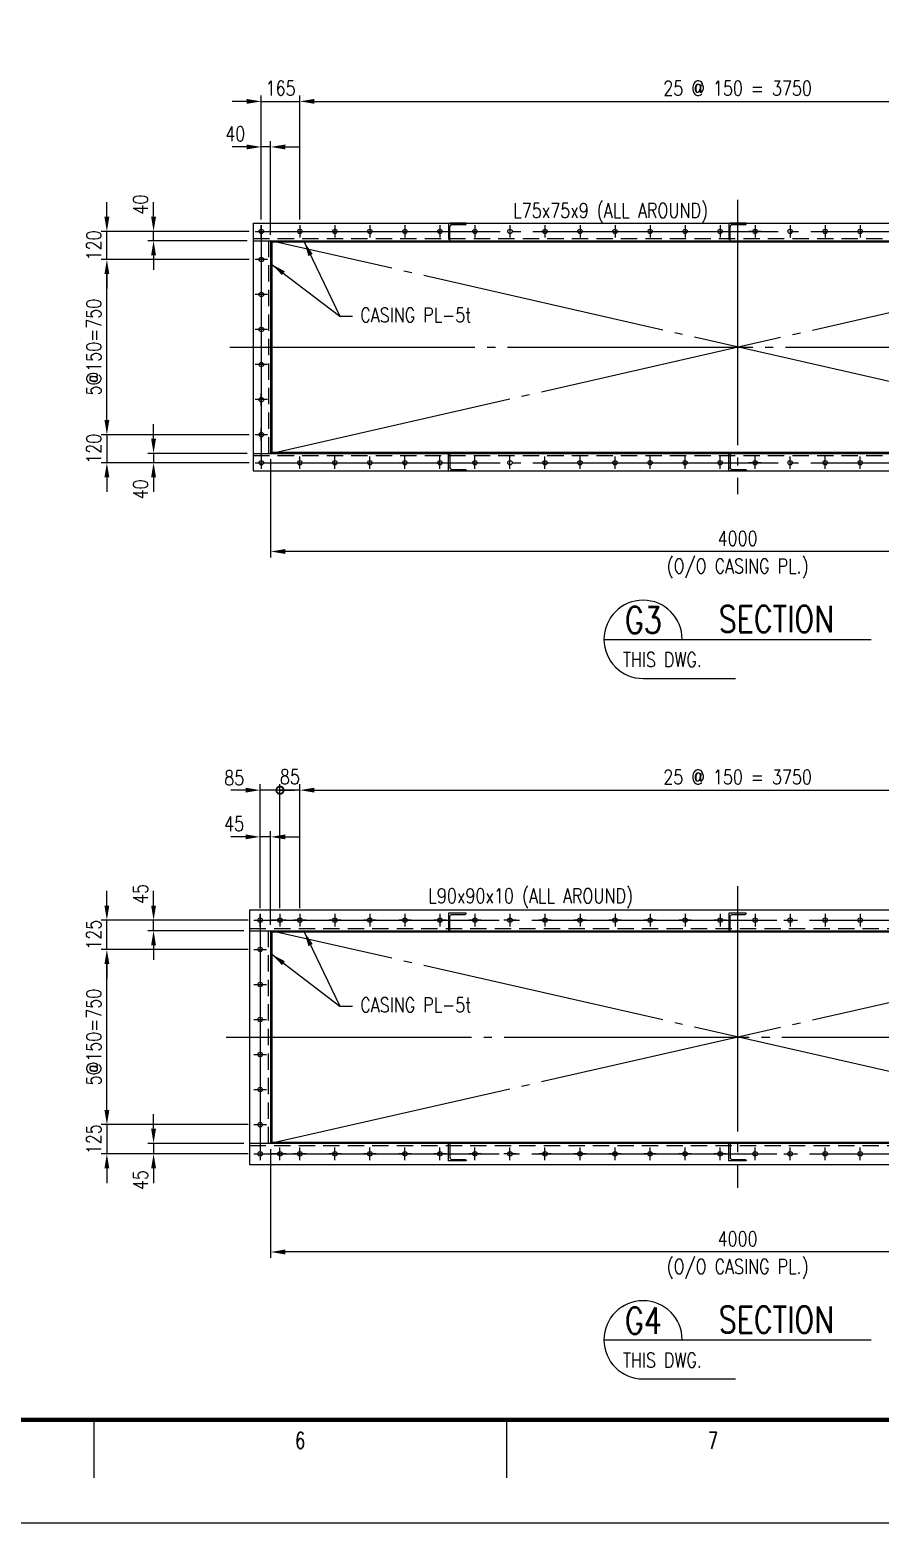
# Model space of a CAD drawing. Header units: millimetres. Extents: x 0 to 134087, y -49114 to 20834.
# Drawn here: x 10031 to 13673, y -49114 to -42724 of the extents above; entities that cross this region are included whole.
import ezdxf
from ezdxf.enums import TextEntityAlignment as Align

# ---------------------------------------------------------------- set-up
doc = ezdxf.new("R2010")
doc.units = ezdxf.units.MM
doc.header["$LTSCALE"] = 35
doc.linetypes.add('JNK-CENTER', pattern=[34, 30, -1.5, 1, -1.5])
doc.linetypes.add('JNK-HIDDEN', pattern=[3, 2, -1])
for name, color, linetype in [('CEN-R', 1, 'JNK-CENTER'), ('CON-C', 4, 'Continuous'), ('CON-G', 3, 'Continuous'), ('CON-W', 7, 'Continuous'), ('CON-Y', 2, 'Continuous'), ('Dim-W', 7, 'Continuous'), ('HID-Y', 2, 'JNK-HIDDEN'), ('STL-OBJT', 7, 'Continuous')]:
    doc.layers.add(name, color=color, linetype=linetype)
doc.styles.add('ROMANS', font='ROMANS.shx', dxfattribs={"width": 0.8})
doc.styles.add('SIMPLEX', font='simplex.shx', dxfattribs={"width": 0.8})
doc.dimstyles.new('DIM25', dxfattribs={"dimscale": 25, "dimtxt": 2.5, "dimasz": 2.5, "dimexe": 1, "dimexo": 1, "dimgap": 1, "dimtad": 1, "dimdec": 1, "dimdsep": 46, "dimtxsty": 'SIMPLEX', "dimcen": 0, "dimclrt": 2, "dimazin": 2, "dimtfac": 1, "dimtdec": 1, "dimtix": 1, "dimtmove": 2, "dimatfit": 0, "dimfxl": 0.18, "dimtolj": 1, "dimtzin": 0, "dimarcsym": 0})

# ---------------------------------------------------------------- blocks, each defined once
blk = doc.blocks.new('TITLE')
at = {"color": 7}
for p, q in [((381.95, 17.68), (381.95, 7.78)), ((452.68, 17.68), (452.68, 7.78)), ((841, 0), (0, 0))]:
    blk.add_line(p, q, dxfattribs=at)
at = {"color": 7, "const_width": 0.707}
blk.add_lwpolyline([(28.29, 17.68), (823.67, 17.68)], dxfattribs=at)
at = {"color": 7, "style": 'ROMANS', "width": 0.7}
for s, p in [('6', (417.32, 14.15)), ('7', (488.05, 14.15))]:
    blk.add_text(s, height=2.83, dxfattribs=at).set_placement(p, align=Align.MIDDLE)
blk = doc.blocks.new('A$C05B03637')
at = {"layer": 'HID-Y'}
for p, q in [((0, 75), (0, 0)), ((75, 75), (0, 75)), ((14.5, 69), (71, 69)), ((75, 73), (75, 75)), ((6, 4), (6, 60.5)), ((0, 0), (2, 0))]:
    blk.add_line(p, q, dxfattribs=at)
for centre, radius, start, end in [((14.5, 60.5), 8.5, 90, 180), ((71, 73), 4, 270, 0), ((2, 4), 4, 270, 0)]:
    blk.add_arc(centre, radius, start, end, dxfattribs=at)
blk = doc.blocks.new('*D2088')
at = {"layer": 'DEFPOINTS', "color": 0, "transparency": 16777216}
for p in [(10361.3, -46534), (10991.3, -46534), (10991.3, -46659)]:
    blk.add_point(p, dxfattribs=at)
at = {"layer": 'Dim-W', "color": 0, "lineweight": -2, "transparency": 16777216}
for p, q in [((10361.3, -46471.5), (10361.3, -46409)), ((10966.3, -46534), (10336.3, -46534)), ((10361.3, -46659), (10361.3, -46534)), ((10966.3, -46659), (10336.3, -46659)), ((10361.3, -46721.5), (10361.3, -46784))]:
    blk.add_line(p, q, dxfattribs=at)
at = {"layer": 'Dim-W', "color": 0, "transparency": 16777216}
for points in [[(10350.9, -46471.5), (10371.8, -46471.5), (10361.3, -46534)], [(10350.9, -46721.5), (10371.8, -46721.5), (10361.3, -46659)]]:
    blk.add_solid(points, dxfattribs=at)
at = {"layer": 'Dim-W', "color": 2, "transparency": 16777216, "insert": (10305.1, -46596.5), "char_height": 62.5, "attachment_point": 5, "rotation": 90, "style": 'SIMPLEX'}
blk.add_mtext('\\A1;125', dxfattribs=at)
blk = doc.blocks.new('*D2090')
at = {"layer": 'DEFPOINTS', "color": 0, "transparency": 16777216}
for p in [(10561.3, -46534), (10972.8, -46579), (10991.3, -46534)]:
    blk.add_point(p, dxfattribs=at)
at = {"layer": 'Dim-W', "color": 0, "lineweight": -2, "transparency": 16777216}
for p, q in [((10561.3, -46471.5), (10561.3, -46409)), ((10966.3, -46534), (10536.3, -46534)), ((10947.8, -46579), (10536.3, -46579)), ((10561.3, -46579), (10561.3, -46534)), ((10561.3, -46641.5), (10561.3, -46704))]:
    blk.add_line(p, q, dxfattribs=at)
at = {"layer": 'Dim-W', "color": 0, "transparency": 16777216}
blk.add_solid([(10550.9, -46641.5), (10571.8, -46641.5), (10561.3, -46579)], dxfattribs=at)
at = {"layer": 'Dim-W', "color": 2, "transparency": 16777216, "insert": (10505.1, -46421.9), "char_height": 62.5, "attachment_point": 5, "rotation": 90, "style": 'SIMPLEX', "bg_fill": 3, "box_fill_scale": 1.1, "bg_fill_color": 256, "bg_fill_true_color": 13158600, "bg_fill_transparency": 0}
blk.add_mtext('\\A1;45', dxfattribs=at)
at = {"layer": 'Dim-W', "color": 0, "transparency": 16777216}
blk.add_solid([(10550.9, -46471.5), (10571.8, -46471.5), (10561.3, -46534)], dxfattribs=at)
blk = doc.blocks.new('*D2091')
at = {"layer": 'DEFPOINTS', "color": 0, "transparency": 16777216}
for p in [(11062.8, -47489), (15062.8, -47489), (11062.8, -47954)]:
    blk.add_point(p, dxfattribs=at)
at = {"layer": 'Dim-W', "color": 0, "lineweight": -2, "transparency": 16777216}
for p, q in [((11062.8, -47514), (11062.8, -47979)), ((15062.8, -47514), (15062.8, -47979)), ((15000.3, -47954), (11125.3, -47954))]:
    blk.add_line(p, q, dxfattribs=at)
at = {"layer": 'Dim-W', "color": 0, "transparency": 16777216}
for points in [[(11125.3, -47943.5), (11125.3, -47964.4), (11062.8, -47954)], [(15000.3, -47943.5), (15000.3, -47964.4), (15062.8, -47954)]]:
    blk.add_solid(points, dxfattribs=at)
at = {"layer": 'Dim-W', "color": 2, "transparency": 16777216, "char_height": 62.5, "attachment_point": 5, "style": 'SIMPLEX'}
for s, insert in [('\\A1;4000', (13062.8, -47897.7)), ('\\A1;(O/O CASING PL.)', (13062.8, -48026.6))]:
    blk.add_mtext(s, dxfattribs=dict(at, insert=insert))
blk = doc.blocks.new('SECTITLE')
at = {"layer": 'CON-G'}
for p, q in [((-1.7, 0), (44.1, 0)), ((5, -6.7), (20.86, -6.7))]:
    blk.add_line(p, q, dxfattribs=at)
blk.add_arc((5, 0), 6.7, 0, 270, dxfattribs=at)
at = {"layer": 'CON-C', "style": 'SIMPLEX', "width": 0.8}
for tag, p in [('A', (5.06, 1.04)), ('ELEVATION', (27.83, 1.22))]:
    blk.add_attdef(tag, text='', height=4.5, dxfattribs=at).set_placement(p, align=Align.CENTER)
at = {"layer": 'CON-Y', "style": 'SIMPLEX', "width": 0.8}
blk.add_attdef('H0000-0000', (1.54, -4.72), '', height=2.5, dxfattribs=at)
blk.add_attdef('SCALE', text='', height=2.5, dxfattribs=at).set_placement((44.9, -3.72), align=Align.RIGHT)
blk = doc.blocks.new('*D2092')
at = {"layer": 'DEFPOINTS', "color": 0, "transparency": 16777216}
for p in [(10991.3, -47409), (10361.3, -47534), (10991.3, -47534)]:
    blk.add_point(p, dxfattribs=at)
at = {"layer": 'Dim-W', "color": 0, "lineweight": -2, "transparency": 16777216}
for p, q in [((10361.3, -47346.5), (10361.3, -47284)), ((10966.3, -47409), (10336.3, -47409)), ((10361.3, -47409), (10361.3, -47534)), ((10966.3, -47534), (10336.3, -47534)), ((10361.3, -47596.5), (10361.3, -47659))]:
    blk.add_line(p, q, dxfattribs=at)
at = {"layer": 'Dim-W', "color": 0, "transparency": 16777216}
for points in [[(10350.9, -47346.5), (10371.8, -47346.5), (10361.3, -47409)], [(10350.9, -47596.5), (10371.8, -47596.5), (10361.3, -47534)]]:
    blk.add_solid(points, dxfattribs=at)
at = {"layer": 'Dim-W', "color": 2, "transparency": 16777216, "insert": (10305.1, -47471.5), "char_height": 62.5, "attachment_point": 5, "rotation": 90, "style": 'SIMPLEX'}
blk.add_mtext('\\A1;125', dxfattribs=at)
blk = doc.blocks.new('*D2093')
at = {"layer": 'DEFPOINTS', "color": 0, "transparency": 16777216}
for p in [(10561.3, -47534), (10972.8, -47489), (10991.3, -47534)]:
    blk.add_point(p, dxfattribs=at)
at = {"layer": 'Dim-W', "color": 0, "lineweight": -2, "transparency": 16777216}
for p, q in [((10561.3, -47426.5), (10561.3, -47364)), ((10947.8, -47489), (10536.3, -47489)), ((10966.3, -47534), (10536.3, -47534)), ((10561.3, -47489), (10561.3, -47534)), ((10561.3, -47596.5), (10561.3, -47659))]:
    blk.add_line(p, q, dxfattribs=at)
at = {"layer": 'Dim-W', "color": 0, "transparency": 16777216}
blk.add_solid([(10550.9, -47426.5), (10571.8, -47426.5), (10561.3, -47489)], dxfattribs=at)
at = {"layer": 'Dim-W', "color": 2, "transparency": 16777216, "insert": (10505.1, -47646), "char_height": 62.5, "attachment_point": 5, "rotation": 90, "style": 'SIMPLEX', "bg_fill": 3, "box_fill_scale": 1.1, "bg_fill_color": 256, "bg_fill_true_color": 13158600, "bg_fill_transparency": 0}
blk.add_mtext('\\A1;45', dxfattribs=at)
at = {"layer": 'Dim-W', "color": 0, "transparency": 16777216}
blk.add_solid([(10550.9, -47596.5), (10571.8, -47596.5), (10561.3, -47534)], dxfattribs=at)
blk = doc.blocks.new('*D2094')
at = {"layer": 'DEFPOINTS', "color": 0, "transparency": 16777216}
for p in [(10361.3, -46659), (10991.3, -46659), (10991.3, -47409)]:
    blk.add_point(p, dxfattribs=at)
at = {"layer": 'Dim-W', "color": 0, "lineweight": -2, "transparency": 16777216}
for p, q in [((10966.3, -46659), (10336.3, -46659)), ((10361.3, -47346.5), (10361.3, -46721.5)), ((10966.3, -47409), (10336.3, -47409))]:
    blk.add_line(p, q, dxfattribs=at)
at = {"layer": 'Dim-W', "color": 0, "transparency": 16777216}
for points in [[(10350.9, -46721.5), (10371.8, -46721.5), (10361.3, -46659)], [(10350.9, -47346.5), (10371.8, -47346.5), (10361.3, -47409)]]:
    blk.add_solid(points, dxfattribs=at)
at = {"layer": 'Dim-W', "color": 2, "transparency": 16777216, "insert": (10305.1, -47034), "char_height": 62.5, "attachment_point": 5, "rotation": 90, "style": 'SIMPLEX'}
blk.add_mtext('\\A1;5@150=750', dxfattribs=at)
blk = doc.blocks.new('*D2096')
at = {"layer": 'DEFPOINTS', "color": 0, "transparency": 16777216}
for p in [(11017.8, -46177.5), (11017.8, -46507.5), (11062.8, -46579)]:
    blk.add_point(p, dxfattribs=at)
at = {"layer": 'Dim-W', "color": 0, "lineweight": -2, "transparency": 16777216}
for p, q in [((10955.3, -46177.5), (10892.8, -46177.5)), ((11017.8, -46482.5), (11017.8, -46152.5)), ((11062.8, -46177.5), (11017.8, -46177.5)), ((11062.8, -46554), (11062.8, -46152.5)), ((11125.3, -46177.5), (11187.8, -46177.5))]:
    blk.add_line(p, q, dxfattribs=at)
at = {"layer": 'Dim-W', "color": 0, "transparency": 16777216}
blk.add_solid([(11125.3, -46167), (11125.3, -46187.9), (11062.8, -46177.5)], dxfattribs=at)
at = {"layer": 'Dim-W', "color": 2, "transparency": 16777216, "insert": (10906.3, -46121.2), "char_height": 62.5, "attachment_point": 5, "style": 'SIMPLEX', "bg_fill": 3, "box_fill_scale": 1.1, "bg_fill_color": 256, "bg_fill_true_color": 13158600, "bg_fill_transparency": 0}
blk.add_mtext('\\A1;45', dxfattribs=at)
at = {"layer": 'Dim-W', "color": 0, "transparency": 16777216}
blk.add_solid([(10955.3, -46167), (10955.3, -46187.9), (11017.8, -46177.5)], dxfattribs=at)
blk = doc.blocks.new('*D1981')
at = {"layer": 'DEFPOINTS', "color": 0, "transparency": 16777216}
for p in [(14937.8, -45977.5), (11187.8, -46507.5), (14937.8, -46507.5)]:
    blk.add_point(p, dxfattribs=at)
at = {"layer": 'Dim-W', "color": 0, "lineweight": -2, "transparency": 16777216}
for p, q in [((11187.8, -46482.5), (11187.8, -45952.5)), ((11250.3, -45977.5), (14875.3, -45977.5)), ((14937.8, -46482.5), (14937.8, -45952.5))]:
    blk.add_line(p, q, dxfattribs=at)
at = {"layer": 'Dim-W', "color": 0, "transparency": 16777216}
for points in [[(11250.3, -45967), (11250.3, -45987.9), (11187.8, -45977.5)], [(14875.3, -45967), (14875.3, -45987.9), (14937.8, -45977.5)]]:
    blk.add_solid(points, dxfattribs=at)
at = {"layer": 'Dim-W', "color": 2, "transparency": 16777216, "insert": (13062.8, -45921.2), "char_height": 62.5, "attachment_point": 5, "style": 'SIMPLEX'}
blk.add_mtext('\\A1;25 @ 150 = 3750', dxfattribs=at)
blk = doc.blocks.new('*D2097')
at = {"layer": 'DEFPOINTS', "color": 0, "transparency": 16777216}
for p in [(10361.3, -43586.2), (10996.3, -43586.2), (10996.3, -43706.2)]:
    blk.add_point(p, dxfattribs=at)
at = {"layer": 'Dim-W', "color": 0, "lineweight": -2, "transparency": 16777216}
for p, q in [((10361.3, -43523.7), (10361.3, -43461.2)), ((10971.3, -43586.2), (10336.3, -43586.2)), ((10361.3, -43706.2), (10361.3, -43586.2)), ((10971.3, -43706.2), (10336.3, -43706.2)), ((10361.3, -43768.7), (10361.3, -43831.2))]:
    blk.add_line(p, q, dxfattribs=at)
at = {"layer": 'Dim-W', "color": 0, "transparency": 16777216}
for points in [[(10350.9, -43523.7), (10371.8, -43523.7), (10361.3, -43586.2)], [(10350.9, -43768.7), (10371.8, -43768.7), (10361.3, -43706.2)]]:
    blk.add_solid(points, dxfattribs=at)
at = {"layer": 'Dim-W', "color": 2, "transparency": 16777216, "insert": (10305.1, -43646.2), "char_height": 62.5, "attachment_point": 5, "rotation": 90, "style": 'SIMPLEX'}
blk.add_mtext('\\A1;120', dxfattribs=at)
blk = doc.blocks.new('*D2098')
at = {"layer": 'DEFPOINTS', "color": 0, "transparency": 16777216}
for p in [(10561.3, -43586.2), (10987.8, -43626.2), (10996.3, -43586.2)]:
    blk.add_point(p, dxfattribs=at)
at = {"layer": 'Dim-W', "color": 0, "lineweight": -2, "transparency": 16777216}
for p, q in [((10561.3, -43523.7), (10561.3, -43461.2)), ((10971.3, -43586.2), (10536.3, -43586.2)), ((10962.8, -43626.2), (10536.3, -43626.2)), ((10561.3, -43626.2), (10561.3, -43586.2)), ((10561.3, -43688.7), (10561.3, -43751.2))]:
    blk.add_line(p, q, dxfattribs=at)
at = {"layer": 'Dim-W', "color": 0, "transparency": 16777216}
blk.add_solid([(10550.9, -43688.7), (10571.8, -43688.7), (10561.3, -43626.2)], dxfattribs=at)
at = {"layer": 'Dim-W', "color": 2, "transparency": 16777216, "insert": (10505.1, -43471.7), "char_height": 62.5, "attachment_point": 5, "rotation": 90, "style": 'SIMPLEX', "bg_fill": 3, "box_fill_scale": 1.1, "bg_fill_color": 256, "bg_fill_true_color": 13158600, "bg_fill_transparency": 0}
blk.add_mtext('\\A1;40', dxfattribs=at)
at = {"layer": 'Dim-W', "color": 0, "transparency": 16777216}
blk.add_solid([(10550.9, -43523.7), (10571.8, -43523.7), (10561.3, -43586.2)], dxfattribs=at)
blk = doc.blocks.new('*D2099')
at = {"layer": 'DEFPOINTS', "color": 0, "transparency": 16777216}
for p in [(11062.8, -44536.2), (15062.8, -44536.2), (11062.8, -44956.2)]:
    blk.add_point(p, dxfattribs=at)
at = {"layer": 'Dim-W', "color": 0, "lineweight": -2, "transparency": 16777216}
for p, q in [((11062.8, -44561.2), (11062.8, -44981.2)), ((15062.8, -44561.2), (15062.8, -44981.2)), ((15000.3, -44956.2), (11125.3, -44956.2))]:
    blk.add_line(p, q, dxfattribs=at)
at = {"layer": 'Dim-W', "color": 0, "transparency": 16777216}
for points in [[(11125.3, -44945.7), (11125.3, -44966.6), (11062.8, -44956.2)], [(15000.3, -44945.7), (15000.3, -44966.6), (15062.8, -44956.2)]]:
    blk.add_solid(points, dxfattribs=at)
at = {"layer": 'Dim-W', "color": 2, "transparency": 16777216, "char_height": 62.5, "attachment_point": 5, "style": 'SIMPLEX'}
for s, insert in [('\\A1;4000', (13062.8, -44899.9)), ('\\A1;(O/O CASING PL.)', (13062.8, -45028.8))]:
    blk.add_mtext(s, dxfattribs=dict(at, insert=insert))
blk = doc.blocks.new('*D2101')
at = {"layer": 'DEFPOINTS', "color": 0, "transparency": 16777216}
for p in [(10996.3, -44456.2), (10361.3, -44576.2), (10996.3, -44576.2)]:
    blk.add_point(p, dxfattribs=at)
at = {"layer": 'Dim-W', "color": 0, "lineweight": -2, "transparency": 16777216}
for p, q in [((10361.3, -44393.7), (10361.3, -44331.2)), ((10971.3, -44456.2), (10336.3, -44456.2)), ((10361.3, -44456.2), (10361.3, -44576.2)), ((10971.3, -44576.2), (10336.3, -44576.2)), ((10361.3, -44638.7), (10361.3, -44701.2))]:
    blk.add_line(p, q, dxfattribs=at)
at = {"layer": 'Dim-W', "color": 0, "transparency": 16777216}
for points in [[(10350.9, -44393.7), (10371.8, -44393.7), (10361.3, -44456.2)], [(10350.9, -44638.7), (10371.8, -44638.7), (10361.3, -44576.2)]]:
    blk.add_solid(points, dxfattribs=at)
at = {"layer": 'Dim-W', "color": 2, "transparency": 16777216, "insert": (10305.1, -44516.2), "char_height": 62.5, "attachment_point": 5, "rotation": 90, "style": 'SIMPLEX'}
blk.add_mtext('\\A1;120', dxfattribs=at)
blk = doc.blocks.new('*D2102')
at = {"layer": 'DEFPOINTS', "color": 0, "transparency": 16777216}
for p in [(10987.8, -44536.2), (10561.3, -44576.2), (10996.3, -44576.2)]:
    blk.add_point(p, dxfattribs=at)
at = {"layer": 'Dim-W', "color": 0, "lineweight": -2, "transparency": 16777216}
for p, q in [((10561.3, -44473.7), (10561.3, -44411.2)), ((10962.8, -44536.2), (10536.3, -44536.2)), ((10561.3, -44536.2), (10561.3, -44576.2)), ((10971.3, -44576.2), (10536.3, -44576.2)), ((10561.3, -44638.7), (10561.3, -44701.2))]:
    blk.add_line(p, q, dxfattribs=at)
at = {"layer": 'Dim-W', "color": 0, "transparency": 16777216}
blk.add_solid([(10550.9, -44473.7), (10571.8, -44473.7), (10561.3, -44536.2)], dxfattribs=at)
at = {"layer": 'Dim-W', "color": 2, "transparency": 16777216, "insert": (10505.1, -44690.6), "char_height": 62.5, "attachment_point": 5, "rotation": 90, "style": 'SIMPLEX', "bg_fill": 3, "box_fill_scale": 1.1, "bg_fill_color": 256, "bg_fill_true_color": 13158600, "bg_fill_transparency": 0}
blk.add_mtext('\\A1;40', dxfattribs=at)
at = {"layer": 'Dim-W', "color": 0, "transparency": 16777216}
blk.add_solid([(10550.9, -44638.7), (10571.8, -44638.7), (10561.3, -44576.2)], dxfattribs=at)
blk = doc.blocks.new('*D2103')
at = {"layer": 'DEFPOINTS', "color": 0, "transparency": 16777216}
for p in [(10361.3, -43706.2), (10996.3, -43706.2), (10996.3, -44456.2)]:
    blk.add_point(p, dxfattribs=at)
at = {"layer": 'Dim-W', "color": 0, "lineweight": -2, "transparency": 16777216}
for p, q in [((10971.3, -43706.2), (10336.3, -43706.2)), ((10361.3, -44393.7), (10361.3, -43768.7)), ((10971.3, -44456.2), (10336.3, -44456.2))]:
    blk.add_line(p, q, dxfattribs=at)
at = {"layer": 'Dim-W', "color": 0, "transparency": 16777216}
for points in [[(10350.9, -43768.7), (10371.8, -43768.7), (10361.3, -43706.2)], [(10350.9, -44393.7), (10371.8, -44393.7), (10361.3, -44456.2)]]:
    blk.add_solid(points, dxfattribs=at)
at = {"layer": 'Dim-W', "color": 2, "transparency": 16777216, "insert": (10305.1, -44081.2), "char_height": 62.5, "attachment_point": 5, "rotation": 90, "style": 'SIMPLEX'}
blk.add_mtext('\\A1;5@150=750', dxfattribs=at)
blk = doc.blocks.new('*D2105')
at = {"layer": 'DEFPOINTS', "color": 0, "transparency": 16777216}
for p in [(11022.8, -43224.7), (11022.8, -43559.7), (11062.8, -43626.2)]:
    blk.add_point(p, dxfattribs=at)
at = {"layer": 'Dim-W', "color": 0, "lineweight": -2, "transparency": 16777216}
for p, q in [((11022.8, -43534.7), (11022.8, -43199.7)), ((11062.8, -43601.2), (11062.8, -43199.7)), ((10960.3, -43224.7), (10897.8, -43224.7)), ((11062.8, -43224.7), (11022.8, -43224.7)), ((11125.3, -43224.7), (11187.8, -43224.7))]:
    blk.add_line(p, q, dxfattribs=at)
at = {"layer": 'Dim-W', "color": 0, "transparency": 16777216}
blk.add_solid([(11125.3, -43214.2), (11125.3, -43235.1), (11062.8, -43224.7)], dxfattribs=at)
at = {"layer": 'Dim-W', "color": 2, "transparency": 16777216, "insert": (10911.4, -43168.4), "char_height": 62.5, "attachment_point": 5, "style": 'SIMPLEX', "bg_fill": 3, "box_fill_scale": 1.1, "bg_fill_color": 256, "bg_fill_true_color": 13158600, "bg_fill_transparency": 0}
blk.add_mtext('\\A1;40', dxfattribs=at)
at = {"layer": 'Dim-W', "color": 0, "transparency": 16777216}
blk.add_solid([(10960.3, -43214.2), (10960.3, -43235.1), (11022.8, -43224.7)], dxfattribs=at)
blk = doc.blocks.new('*D1983')
at = {"layer": 'DEFPOINTS', "color": 0, "transparency": 16777216}
for p in [(11187.8, -43029.7), (11022.8, -43559.7), (11187.8, -43559.7)]:
    blk.add_point(p, dxfattribs=at)
at = {"layer": 'Dim-W', "color": 0, "lineweight": -2, "transparency": 16777216}
for p, q in [((11022.8, -43534.7), (11022.8, -43004.7)), ((11187.8, -43534.7), (11187.8, -43004.7)), ((10960.3, -43029.7), (10897.8, -43029.7)), ((11022.8, -43029.7), (11187.8, -43029.7)), ((11250.3, -43029.7), (11312.8, -43029.7))]:
    blk.add_line(p, q, dxfattribs=at)
at = {"layer": 'Dim-W', "color": 0, "transparency": 16777216}
for points in [[(10960.3, -43019.2), (10960.3, -43040.1), (11022.8, -43029.7)], [(11250.3, -43019.2), (11250.3, -43040.1), (11187.8, -43029.7)]]:
    blk.add_solid(points, dxfattribs=at)
at = {"layer": 'Dim-W', "color": 2, "transparency": 16777216, "insert": (11105.3, -42973.4), "char_height": 62.5, "attachment_point": 5, "style": 'SIMPLEX'}
blk.add_mtext('\\A1;165', dxfattribs=at)
blk = doc.blocks.new('*D1984')
at = {"layer": 'DEFPOINTS', "color": 0, "transparency": 16777216}
for p in [(14937.8, -43029.7), (11187.8, -43559.7), (14937.8, -43559.7)]:
    blk.add_point(p, dxfattribs=at)
at = {"layer": 'Dim-W', "color": 0, "lineweight": -2, "transparency": 16777216}
for p, q in [((11187.8, -43534.7), (11187.8, -43004.7)), ((14937.8, -43534.7), (14937.8, -43004.7)), ((11250.3, -43029.7), (14875.3, -43029.7))]:
    blk.add_line(p, q, dxfattribs=at)
at = {"layer": 'Dim-W', "color": 0, "transparency": 16777216}
for points in [[(11250.3, -43019.2), (11250.3, -43040.1), (11187.8, -43029.7)], [(14875.3, -43019.2), (14875.3, -43040.1), (14937.8, -43029.7)]]:
    blk.add_solid(points, dxfattribs=at)
at = {"layer": 'Dim-W', "color": 2, "transparency": 16777216, "insert": (13062.8, -42973.4), "char_height": 62.5, "attachment_point": 5, "style": 'SIMPLEX'}
blk.add_mtext('\\A1;25 @ 150 = 3750', dxfattribs=at)
blk = doc.blocks.new('_DotSmall')
at = {"color": 0, "linetype": 'ByBlock', "const_width": 0.5}
blk.add_lwpolyline([(-0.0625, 0, 1), (0.0625, 0, 1)], format="xyb", close=True, dxfattribs=at)
blk = doc.blocks.new('*D1987')
at = {"layer": 'DEFPOINTS', "color": 0, "transparency": 16777216}
for p in [(11102.8, -45977.5), (11187.8, -45977.5), (11102.8, -46507.5)]:
    blk.add_point(p, dxfattribs=at)
at = {"layer": 'Dim-W', "color": 0, "lineweight": -2, "transparency": 16777216}
for p, q in [((11102.8, -46482.5), (11102.8, -45952.5)), ((11187.8, -45977.5), (11102.8, -45977.5))]:
    blk.add_line(p, q, dxfattribs=at)
at = {"layer": 'Dim-W', "color": 0, "lineweight": -2, "transparency": 16777216, "xscale": 62.5, "yscale": 62.5, "zscale": 62.5, "rotation": 180}
blk.add_blockref('_DotSmall', (11102.8, -45977.5), dxfattribs=at)
at = {"layer": 'Dim-W', "color": 2, "transparency": 16777216, "insert": (11145.3, -45920.1), "char_height": 62.5, "attachment_point": 5, "style": 'SIMPLEX'}
blk.add_mtext('\\A1;85', dxfattribs=at)
blk = doc.blocks.new('_None')
blk = doc.blocks.new('*D1988')
at = {"layer": 'DEFPOINTS', "color": 0, "transparency": 16777216}
for p in [(11017.8, -45977.5), (11017.8, -46507.5), (11102.8, -46507.5)]:
    blk.add_point(p, dxfattribs=at)
at = {"layer": 'Dim-W', "color": 0, "lineweight": -2, "transparency": 16777216}
for p, q in [((10955.3, -45977.5), (10892.8, -45977.5)), ((11017.8, -46482.5), (11017.8, -45952.5)), ((11102.8, -45977.5), (11017.8, -45977.5)), ((11102.8, -46482.5), (11102.8, -45952.5)), ((11102.8, -45977.5), (11165.3, -45977.5))]:
    blk.add_line(p, q, dxfattribs=at)
at = {"layer": 'Dim-W', "color": 0, "lineweight": -2, "transparency": 16777216, "xscale": 62.5, "yscale": 62.5, "zscale": 62.5, "rotation": 180}
blk.add_blockref('_DotSmall', (11102.8, -45977.5), dxfattribs=at)
at = {"layer": 'Dim-W', "color": 2, "transparency": 16777216, "insert": (10907, -45924.8), "char_height": 62.5, "attachment_point": 5, "style": 'SIMPLEX', "bg_fill": 3, "box_fill_scale": 1.1, "bg_fill_color": 256, "bg_fill_true_color": 13158600, "bg_fill_transparency": 0}
blk.add_mtext('\\A1;85', dxfattribs=at)
at = {"layer": 'Dim-W', "color": 0, "transparency": 16777216}
blk.add_solid([(10955.3, -45967), (10955.3, -45987.9), (11017.8, -45977.5)], dxfattribs=at)

msp = doc.modelspace()

# ---------------------------------------------------------------- linework, layer by layer
at = {"layer": 'CEN-R'}
for p, q in [((13062.8498, -43451.1633), (13062.8498, -44711.1633)), ((11022.8498, -43612.6633), (11022.8498, -43559.6633)), ((11022.8498, -43559.6633), (11022.8498, -44602.6633)), ((11187.8498, -43559.6633), (11187.8498, -43612.6633)), ((11337.8498, -43559.6633), (11337.8498, -43612.6633)), ((11487.8498, -43559.6633), (11487.8498, -43612.6633)), ((11637.8498, -43559.6633), (11637.8498, -43612.6633)), ((11787.8498, -43559.6633), (11787.8498, -43612.6633)), ((11937.8498, -43559.6633), (11937.8498, -43612.6633)), ((12087.8498, -43559.6633), (12087.8498, -43612.6633)), ((12237.8498, -43559.6633), (12237.8498, -43612.6633)), ((12387.8498, -43559.6633), (12387.8498, -43612.6633)), ((12537.8498, -43559.6633), (12537.8498, -43612.6633)), ((12687.8498, -43559.6633), (12687.8498, -43612.6633)), ((12837.8498, -43559.6633), (12837.8498, -43612.6633)), ((12987.8498, -43559.6633), (12987.8498, -43612.6633)), ((13137.8498, -43559.6633), (13137.8498, -43612.6633)), ((13287.8498, -43559.6633), (13287.8498, -43612.6633)), ((13437.8498, -43559.6633), (13437.8498, -43612.6633)), ((13587.8498, -43559.6633), (13587.8498, -43612.6633)), ((10996.3498, -43586.1633), (11049.3498, -43586.1633)), ((10996.3498, -43586.1633), (15129.3498, -43586.1633)), ((15062.8498, -44536.1633), (11062.8498, -43626.1633)), ((11062.8498, -44536.1633), (15062.8498, -43626.1633)), ((11086.3498, -43586.1633), (11139.3498, -43586.1633)), ((12961.3498, -43586.1633), (13014.3498, -43586.1633)), ((13111.3498, -43586.1633), (13164.3498, -43586.1633)), ((13164.3498, -43586.1633), (13111.3498, -43586.1633)), ((13164.3498, -43586.1633), (13111.3498, -43586.1633)), ((11049.3498, -43706.1633), (10996.3498, -43706.1633)), ((11022.8498, -43679.6633), (11022.8498, -43732.6633)), ((11022.8498, -43829.6633), (11022.8498, -43882.6633)), ((11049.3498, -43856.1633), (10996.3498, -43856.1633)), ((11049.3498, -44006.1633), (10996.3498, -44006.1633)), ((11022.8498, -43979.6633), (11022.8498, -44032.6633)), ((10887.8498, -44081.1633), (15237.8498, -44081.1633)), ((11049.3498, -44156.1633), (10996.3498, -44156.1633)), ((11022.8498, -44332.6633), (11022.8498, -44279.6633)), ((11049.3498, -44306.1633), (10996.3498, -44306.1633)), ((11049.3498, -44456.1633), (10996.3498, -44456.1633)), ((11022.8498, -44482.6633), (11022.8498, -44429.6633)), ((10996.3498, -44576.1633), (11049.3498, -44576.1633)), ((10996.3498, -44576.1633), (15129.3498, -44576.1633)), ((11022.8498, -44549.6633), (11022.8498, -44602.6633)), ((11187.8498, -44602.6633), (11187.8498, -44549.6633)), ((11337.8498, -44602.6633), (11337.8498, -44549.6633)), ((11487.8498, -44602.6633), (11487.8498, -44549.6633)), ((11637.8498, -44602.6633), (11637.8498, -44549.6633)), ((11787.8498, -44602.6633), (11787.8498, -44549.6633)), ((11937.8498, -44602.6633), (11937.8498, -44549.6633)), ((12087.8498, -44602.6633), (12087.8498, -44549.6633)), ((12237.8498, -44602.6633), (12237.8498, -44549.6633)), ((12387.8498, -44602.6633), (12387.8498, -44549.6633)), ((12537.8498, -44602.6633), (12537.8498, -44549.6633)), ((12687.8498, -44602.6633), (12687.8498, -44549.6633)), ((12837.8498, -44602.6633), (12837.8498, -44549.6633)), ((12961.3498, -44576.1633), (13014.3498, -44576.1633)), ((12987.8498, -44602.6633), (12987.8498, -44549.6633)), ((13111.3498, -44576.1633), (13164.3498, -44576.1633)), ((13164.3498, -44576.1633), (13111.3498, -44576.1633)), ((13164.3498, -44576.1633), (13111.3498, -44576.1633)), ((13137.8498, -44602.6633), (13137.8498, -44549.6633)), ((13287.8498, -44602.6633), (13287.8498, -44549.6633)), ((13437.8498, -44602.6633), (13437.8498, -44549.6633)), ((13587.8498, -44602.6633), (13587.8498, -44549.6633)), ((13062.8498, -46388.9642), (13062.8498, -47678.9642)), ((11017.8498, -46560.4642), (11017.8498, -46507.4642)), ((11017.8498, -46507.4642), (11017.8498, -47560.4642)), ((11187.8498, -46507.4642), (11187.8498, -46560.4642)), ((11337.8498, -46507.4642), (11337.8498, -46560.4642)), ((11487.8498, -46507.4642), (11487.8498, -46560.4642)), ((11637.8498, -46507.4642), (11637.8498, -46560.4642)), ((11787.8498, -46507.4642), (11787.8498, -46560.4642)), ((11937.8498, -46507.4642), (11937.8498, -46560.4642)), ((12087.8498, -46507.4642), (12087.8498, -46560.4642)), ((12237.8498, -46507.4642), (12237.8498, -46560.4642)), ((12387.8498, -46507.4642), (12387.8498, -46560.4642)), ((12537.8498, -46507.4642), (12537.8498, -46560.4642)), ((12687.8498, -46507.4642), (12687.8498, -46560.4642)), ((12837.8498, -46507.4642), (12837.8498, -46560.4642)), ((12987.8498, -46507.4642), (12987.8498, -46560.4642)), ((13137.8498, -46507.4642), (13137.8498, -46560.4642)), ((13287.8498, -46507.4642), (13287.8498, -46560.4642)), ((13437.8498, -46507.4642), (13437.8498, -46560.4642)), ((13587.8498, -46507.4642), (13587.8498, -46560.4642)), ((10991.3498, -46533.9642), (11044.3498, -46533.9642)), ((10991.3498, -46533.9642), (15134.3498, -46533.9642)), ((15062.8498, -47488.9642), (11062.8498, -46578.9642)), ((11062.8498, -47488.9642), (15062.8498, -46578.9642)), ((11214.3498, -46533.9642), (11161.3498, -46533.9642)), ((11364.3498, -46533.9642), (11311.3498, -46533.9642)), ((11514.3498, -46533.9642), (11461.3498, -46533.9642)), ((11664.3498, -46533.9642), (11611.3498, -46533.9642)), ((11814.3498, -46533.9642), (11761.3498, -46533.9642)), ((11814.3498, -46533.9642), (11761.3498, -46533.9642)), ((11964.3498, -46533.9642), (11911.3498, -46533.9642)), ((12114.3498, -46533.9642), (12061.3498, -46533.9642)), ((12264.3498, -46533.9642), (12211.3498, -46533.9642)), ((12414.3498, -46533.9642), (12361.3498, -46533.9642)), ((12564.3498, -46533.9642), (12511.3498, -46533.9642)), ((12714.3498, -46533.9642), (12661.3498, -46533.9642)), ((12864.3498, -46533.9642), (12811.3498, -46533.9642)), ((13014.3498, -46533.9642), (12961.3498, -46533.9642)), ((13261.3498, -46533.9642), (13314.3498, -46533.9642)), ((13411.3498, -46533.9642), (13464.3498, -46533.9642)), ((13561.3498, -46533.9642), (13614.3498, -46533.9642)), ((11017.8498, -46607.4642), (11017.8498, -46660.4642)), ((10991.3498, -46658.9642), (11044.3498, -46658.9642)), ((10991.3498, -46808.9642), (11044.3498, -46808.9642)), ((10991.3498, -46958.9642), (11044.3498, -46958.9642)), ((10872.8498, -47033.9642), (15252.8498, -47033.9642)), ((10991.3498, -47108.9642), (11044.3498, -47108.9642)), ((10991.3498, -47258.9642), (11044.3498, -47258.9642)), ((10991.3498, -47408.9642), (11044.3498, -47408.9642)), ((11017.8498, -47407.4642), (11017.8498, -47460.4642)), ((10991.3498, -47533.9642), (11044.3498, -47533.9642)), ((10991.3498, -47533.9642), (15134.3498, -47533.9642)), ((11017.8498, -47507.4642), (11017.8498, -47560.4642)), ((11114.3498, -47533.9642), (11061.3498, -47533.9642)), ((11129.3498, -47533.9642), (11076.3498, -47533.9642)), ((11102.8498, -47560.4642), (11102.8498, -47507.4642)), ((11214.3498, -47533.9642), (11161.3498, -47533.9642)), ((11187.8498, -47560.4642), (11187.8498, -47507.4642)), ((11364.3498, -47533.9642), (11311.3498, -47533.9642)), ((11337.8498, -47560.4642), (11337.8498, -47507.4642)), ((11514.3498, -47533.9642), (11461.3498, -47533.9642)), ((11487.8498, -47560.4642), (11487.8498, -47507.4642)), ((11664.3498, -47533.9642), (11611.3498, -47533.9642)), ((11637.8498, -47560.4642), (11637.8498, -47507.4642)), ((11814.3498, -47533.9642), (11761.3498, -47533.9642)), ((11814.3498, -47533.9642), (11761.3498, -47533.9642)), ((11787.8498, -47560.4642), (11787.8498, -47507.4642)), ((11964.3498, -47533.9642), (11911.3498, -47533.9642)), ((11937.8498, -47560.4642), (11937.8498, -47507.4642)), ((12114.3498, -47533.9642), (12061.3498, -47533.9642)), ((12087.8498, -47560.4642), (12087.8498, -47507.4642)), ((12264.3498, -47533.9642), (12211.3498, -47533.9642)), ((12237.8498, -47560.4642), (12237.8498, -47507.4642)), ((12414.3498, -47533.9642), (12361.3498, -47533.9642)), ((12387.8498, -47560.4642), (12387.8498, -47507.4642)), ((12564.3498, -47533.9642), (12511.3498, -47533.9642)), ((12537.8498, -47560.4642), (12537.8498, -47507.4642)), ((12714.3498, -47533.9642), (12661.3498, -47533.9642)), ((12687.8498, -47560.4642), (12687.8498, -47507.4642)), ((12864.3498, -47533.9642), (12811.3498, -47533.9642)), ((12837.8498, -47560.4642), (12837.8498, -47507.4642)), ((13014.3498, -47533.9642), (12961.3498, -47533.9642)), ((12987.8498, -47560.4642), (12987.8498, -47507.4642)), ((13137.8498, -47560.4642), (13137.8498, -47507.4642)), ((13261.3498, -47533.9642), (13314.3498, -47533.9642)), ((13287.8498, -47560.4642), (13287.8498, -47507.4642)), ((13411.3498, -47533.9642), (13464.3498, -47533.9642)), ((13437.8498, -47560.4642), (13437.8498, -47507.4642)), ((13561.3498, -47533.9642), (13614.3498, -47533.9642)), ((13587.8498, -47560.4642), (13587.8498, -47507.4642))]:
    msp.add_line(p, q, dxfattribs=at)
at = {"layer": 'CON-G'}
for p, q in [((10987.8498, -43551.1633), (15137.8498, -43551.1633)), ((10987.8498, -43551.1633), (10987.8498, -44611.1633)), ((10987.8498, -43626.1633), (15137.8498, -43626.1633)), ((11062.8498, -43626.1633), (11062.8498, -44536.1633)), ((11067.8498, -43626.1633), (11067.8498, -44536.1633)), ((11067.8498, -43631.1633), (15057.8498, -43631.1633)), ((10987.8498, -44536.1633), (15137.8498, -44536.1633)), ((11067.8498, -44531.1633), (15057.8498, -44531.1633)), ((10987.8498, -44611.1633), (15137.8498, -44611.1633)), ((10972.8498, -46488.9642), (15152.8498, -46488.9642)), ((10972.8498, -46488.9642), (10972.8498, -47578.9642)), ((10972.8498, -46578.9642), (15152.8498, -46578.9642)), ((11062.8498, -46578.9642), (11062.8498, -47488.9642)), ((11067.8498, -46578.9642), (11067.8498, -47488.9642)), ((11067.8498, -46583.9642), (15057.8498, -46583.9642)), ((10972.8498, -47488.9642), (15152.8498, -47488.9642)), ((11067.8498, -47483.9642), (15057.8498, -47483.9642)), ((10972.8498, -47578.9642), (15152.8498, -47578.9642))]:
    msp.add_line(p, q, dxfattribs=at)
for points in [[(11824.8498, -46503.9642), (11824.8498, -46578.9642), (11826.8498, -46578.9642, 0.414213562), (11830.8498, -46574.9642), (11830.8498, -46518.4642, -0.414213562), (11839.3498, -46509.9642), (11895.8498, -46509.9642, 0.414213562), (11899.8498, -46505.9642), (11899.8498, -46503.9642)], [(13024.8498, -46503.9642), (13024.8498, -46578.9642), (13026.8498, -46578.9642, 0.414213562), (13030.8498, -46574.9642), (13030.8498, -46518.4642, -0.414213562), (13039.3498, -46509.9642), (13095.8498, -46509.9642, 0.414213562), (13099.8498, -46505.9642), (13099.8498, -46503.9642)], [(11824.8498, -47563.9642), (11824.8498, -47488.9642), (11826.8498, -47488.9642, -0.414213562), (11830.8498, -47492.9642), (11830.8498, -47549.4642, 0.414213562), (11839.3498, -47557.9642), (11895.8498, -47557.9642, -0.414213562), (11899.8498, -47561.9642), (11899.8498, -47563.9642)], [(13024.8498, -47563.9642), (13024.8498, -47488.9642), (13026.8498, -47488.9642, -0.414213562), (13030.8498, -47492.9642), (13030.8498, -47549.4642, 0.414213562), (13039.3498, -47557.9642), (13095.8498, -47557.9642, -0.414213562), (13099.8498, -47561.9642), (13099.8498, -47563.9642)]]:
    msp.add_lwpolyline(points, format="xyb", close=True, dxfattribs=at)
for centre in [(11022.8498, -43586.1633), (11187.8498, -43586.1633), (11337.8498, -43586.1633), (11487.8498, -43586.1633), (11637.8498, -43586.1633), (11787.8498, -43586.1633), (11937.8498, -43586.1633), (12087.8498, -43586.1633), (12237.8498, -43586.1633), (12387.8498, -43586.1633), (12537.8498, -43586.1633), (12687.8498, -43586.1633), (12837.8498, -43586.1633), (12987.8498, -43586.1633), (13137.8498, -43586.1633), (13287.8498, -43586.1633), (13437.8498, -43586.1633), (13587.8498, -43586.1633), (11022.8498, -43706.1633), (11022.8498, -43856.1633), (11022.8498, -44006.1633), (11022.8498, -44156.1633), (11022.8498, -44306.1633), (11022.8498, -44456.1633), (11022.8498, -44576.1633), (11187.8498, -44576.1633), (11337.8498, -44576.1633), (11487.8498, -44576.1633), (11637.8498, -44576.1633), (11787.8498, -44576.1633), (11937.8498, -44576.1633), (12087.8498, -44576.1633), (12237.8498, -44576.1633), (12387.8498, -44576.1633), (12537.8498, -44576.1633), (12687.8498, -44576.1633), (12837.8498, -44576.1633), (12987.8498, -44576.1633), (13137.8498, -44576.1633), (13287.8498, -44576.1633), (13437.8498, -44576.1633), (13587.8498, -44576.1633), (11017.8498, -46533.9642), (11187.8498, -46533.9642), (11337.8498, -46533.9642), (11487.8498, -46533.9642), (11637.8498, -46533.9642), (11787.8498, -46533.9642), (11937.8498, -46533.9642), (12087.8498, -46533.9642), (12237.8498, -46533.9642), (12387.8498, -46533.9642), (12537.8498, -46533.9642), (12687.8498, -46533.9642), (12837.8498, -46533.9642), (12987.8498, -46533.9642), (13137.8498, -46533.9642), (13287.8498, -46533.9642), (13437.8498, -46533.9642), (13587.8498, -46533.9642), (11017.8498, -46658.9642), (11017.8498, -46808.9642), (11017.8498, -46958.9642), (11017.8498, -47108.9642), (11017.8498, -47258.9642), (11017.8498, -47408.9642), (11017.8498, -47533.9642), (11102.8498, -47533.9642), (11187.8498, -47533.9642), (11337.8498, -47533.9642), (11487.8498, -47533.9642), (11637.8498, -47533.9642), (11787.8498, -47533.9642), (11937.8498, -47533.9642), (12087.8498, -47533.9642), (12237.8498, -47533.9642), (12387.8498, -47533.9642), (12537.8498, -47533.9642), (12687.8498, -47533.9642), (12837.8498, -47533.9642), (12987.8498, -47533.9642), (13137.8498, -47533.9642), (13287.8498, -47533.9642), (13437.8498, -47533.9642), (13587.8498, -47533.9642)]:
    msp.add_circle(centre, 9.5, dxfattribs=at)
at = {"layer": 'HID-Y'}
for p, q in [((10987.8498, -43617.1633), (15137.8498, -43617.1633)), ((11053.8498, -43626.1633), (11053.8498, -44536.1633)), ((10987.8498, -44545.1633), (15137.8498, -44545.1633)), ((10972.8498, -46568.9642), (15152.8498, -46568.9642)), ((11052.8498, -46578.9642), (11052.8498, -47488.9642)), ((10972.8498, -47498.9642), (15152.8498, -47498.9642))]:
    msp.add_line(p, q, dxfattribs=at)

# ---------------------------------------------------------------- block references
at = {"linetype": 'ByBlock', "xscale": 24.99999999749996, "yscale": 24.99999999749996, "zscale": 24.99999999749996}
msp.add_blockref('TITLE', (756.2886, -49114.431), dxfattribs=at)
at = {"layer": 'CON-W', "xscale": 25, "yscale": 25, "zscale": 25}
for p, values in [((12532.8498, -45332.1002), {'H0000-0000': 'THIS DWG.', 'A': 'G3', 'ELEVATION': 'SECTION'}), ((12532.8498, -48329.9011), {'H0000-0000': 'THIS DWG.', 'A': 'G4', 'ELEVATION': 'SECTION'})]:
    msp.add_blockref('SECTITLE', p, dxfattribs=at).add_auto_attribs(values)
at = {"layer": 'Dim-W'}
for p in [(11824.8498, -43626.1633), (13024.8498, -43626.1633)]:
    msp.add_blockref('A$C05B03637', p, dxfattribs=at)
at = {"layer": 'Dim-W', "xscale": -1, "rotation": 180}
for p in [(11824.8498, -44536.1633), (13024.8498, -44536.1633)]:
    msp.add_blockref('A$C05B03637', p, dxfattribs=at)

# ---------------------------------------------------------------- texts
at = {"layer": 'CON-Y', "style": 'SIMPLEX', "width": 0.8}
msp.add_text('L75x75x9 (ALL AROUND)', height=62.5, dxfattribs=at).set_placement((12518.6821, -43527.6272), align=Align.CENTER)
for s, p in [('CASING PL-5t', (11446.5983, -43975.1844)), ('L90x90x10 (ALL AROUND)', (11738.1287, -46461.0855)), ('CASING PL-5t', (11446.5983, -46927.9853))]:
    msp.add_text(s, height=62.5, dxfattribs=at).set_placement(p)

# ---------------------------------------------------------------- dimensions: what is measured, and where the dimension line sits
at = {"layer": 'Dim-W'}
for base, p1, p2, angle, picture, middle in [((10361.3498, -43586.1633), (10996.3498, -43706.1633), (10996.3498, -43586.1633), 90, '*D2097', (10305.0998, -43646.1633)), ((10361.3498, -44576.1633), (10996.3498, -44456.1633), (10996.3498, -44576.1633), 270, '*D2101', (10305.0998, -44516.1633)), ((10361.3498, -46533.9642), (10991.3498, -46658.9642), (10991.3498, -46533.9642), 90, '*D2088', (10305.0998, -46596.4642)), ((10361.3498, -47533.9642), (10991.3498, -47408.9642), (10991.3498, -47533.9642), 270, '*D2092', (10305.0998, -47471.4642))]:
    dim = msp.add_linear_dim(base=base, p1=p1, p2=p2, angle=angle, dimstyle='DIM25', dxfattribs=at)
    dim.commit()
    dim.dimension.update_dxf_attribs({"geometry": picture, "text_midpoint": middle})
for base, p1, p2, picture, middle in [((11062.8498, -44956.1633), (15062.8498, -44536.1633), (11062.8498, -44536.1633), '*D2099', (13062.8498, -44956.1633)), ((11062.8498, -47953.9642), (15062.8498, -47488.9642), (11062.8498, -47488.9642), '*D2091', (13062.8498, -47953.9642))]:
    dim = msp.add_linear_dim(base=base, p1=p1, p2=p2, angle=180, text='<>\\X(O/O CASING PL.)', dimstyle='DIM25', dxfattribs=at)
    dim.commit()
    dim.dimension.update_dxf_attribs({"geometry": picture, "text_midpoint": middle})

# ---------------------------------------------------------------- leaders
at = {"layer": 'STL-OBJT'}
for points in [[(11206.7758, -43631.1633), (11358.4257, -43948.5154), (11414.0845, -43948.5154)], [(11067.8498, -43727.2433), (11358.4257, -43948.5154)], [(11206.7758, -46583.9642), (11358.4257, -46901.3163), (11414.0845, -46901.3163)], [(11067.8498, -46680.0442), (11358.4257, -46901.3163)]]:
    msp.add_leader(points, dimstyle='DIM25', dxfattribs=at)

# ---------------------------------------------------------------- next in the draw order: dimensions: what is measured, and where the dimension line sits
at = {"layer": 'Dim-W'}
for base, p1, p2, angle, picture, middle in [((10561.3498, -43586.1633), (10987.8498, -43626.1633), (10996.3498, -43586.1633), 90, '*D2098', (10505.0998, -43471.7152)), ((10561.3498, -44576.1633), (10987.8498, -44536.1633), (10996.3498, -44576.1633), 270, '*D2102', (10505.0998, -44690.6114)), ((10561.3498, -46533.9642), (10972.8498, -46578.9642), (10991.3498, -46533.9642), 90, '*D2090', (10505.0998, -46421.9046)), ((10561.3498, -47533.9642), (10972.8498, -47488.9642), (10991.3498, -47533.9642), 270, '*D2093', (10505.0998, -47646.0238))]:
    dim = msp.add_linear_dim(base=base, p1=p1, p2=p2, angle=angle, dimstyle='DIM25', override={"dimtfill": 1}, dxfattribs=at)
    dim.commit()
    dim.dimension.update_dxf_attribs({"geometry": picture, "text_midpoint": middle, "dimtype": 160})

# ---------------------------------------------------------------- next in the draw order: dimensions: what is measured, and where the dimension line sits
for base, p1, p2, picture, middle in [((11022.8498, -43224.6633), (11062.8498, -43626.1633), (11022.8498, -43559.6633), '*D2105', (10911.3841, -43168.4133)), ((11017.8498, -46177.4642), (11062.8498, -46578.9642), (11017.8498, -46507.4642), '*D2096', (10906.338, -46121.2142))]:
    dim = msp.add_linear_dim(base=base, p1=p1, p2=p2, angle=180, dimstyle='DIM25', override={"dimtfill": 1}, dxfattribs=at)
    dim.commit()
    dim.dimension.update_dxf_attribs({"geometry": picture, "text_midpoint": middle, "dimtype": 160})
for base, p1, p2, picture, middle in [((10361.3498, -43706.1633), (10996.3498, -44456.1633), (10996.3498, -43706.1633), '*D2103', (10305.0998, -44081.1633)), ((10361.3498, -46658.9642), (10991.3498, -47408.9642), (10991.3498, -46658.9642), '*D2094', (10305.0998, -47033.9642))]:
    dim = msp.add_linear_dim(base=base, p1=p1, p2=p2, angle=90, text='5@150=<>', dimstyle='DIM25', dxfattribs=at)
    dim.commit()
    dim.dimension.update_dxf_attribs({"geometry": picture, "text_midpoint": middle})

# ---------------------------------------------------------------- next in the draw order: linework, layer by layer
at = {"layer": 'CEN-R'}
for p, q in [((11102.8498, -46507.4642), (11102.8498, -46560.4642)), ((11114.3498, -46533.9642), (11061.3498, -46533.9642)), ((11129.3498, -46533.9642), (11076.3498, -46533.9642))]:
    msp.add_line(p, q, dxfattribs=at)
at = {"layer": 'CON-G'}
msp.add_circle((11102.8498, -46533.9642), 9.5, dxfattribs=at)

# ---------------------------------------------------------------- next in the draw order: dimensions: what is measured, and where the dimension line sits
at = {"layer": 'Dim-W'}
for base, p1, p2, picture, middle in [((14937.8498, -43029.6633), (11187.8498, -43559.6633), (14937.8498, -43559.6633), '*D1984', (13062.8498, -42973.4133)), ((14937.8498, -45977.4642), (11187.8498, -46507.4642), (14937.8498, -46507.4642), '*D1981', (13062.8498, -45921.2142))]:
    dim = msp.add_linear_dim(base=base, p1=p1, p2=p2, text='25 @ 150 = <>', dimstyle='DIM25', override={"dimtix": 0}, dxfattribs=at)
    dim.commit()
    dim.dimension.update_dxf_attribs({"geometry": picture, "text_midpoint": middle})
dim = msp.add_linear_dim(base=(11187.8498, -43029.6633), p1=(11022.8498, -43559.6633), p2=(11187.8498, -43559.6633), dimstyle='DIM25', dxfattribs=at)
dim.commit()
dim.dimension.update_dxf_attribs({"geometry": '*D1983', "text_midpoint": (11105.3498, -42973.4133)})
dim = msp.add_linear_dim(base=(11102.8498, -45977.4642), p1=(11187.8498, -45977.4642), p2=(11102.8498, -46507.4642), angle=180, dimstyle='DIM25', override={"dimblk1": 'None', "dimblk2": 'DotSmall', "dimsah": 1, "dimtix": 0}, dxfattribs=at)
dim.commit()
dim.dimension.update_dxf_attribs({"geometry": '*D1987', "text_midpoint": (11145.3498, -45920.0535), "dimtype": 160})

# ---------------------------------------------------------------- next in the draw order: dimensions: what is measured, and where the dimension line sits
dim = msp.add_linear_dim(base=(11017.8498, -45977.4642), p1=(11102.8498, -46507.4642), p2=(11017.8498, -46507.4642), angle=180, dimstyle='DIM25', override={"dimblk1": 'DotSmall', "dimsah": 1, "dimtix": 0, "dimtfill": 1}, dxfattribs=at)
dim.commit()
dim.dimension.update_dxf_attribs({"geometry": '*D1988', "text_midpoint": (10907.0275, -45924.7718), "dimtype": 160})

doc.saveas('drawing.dxf')
